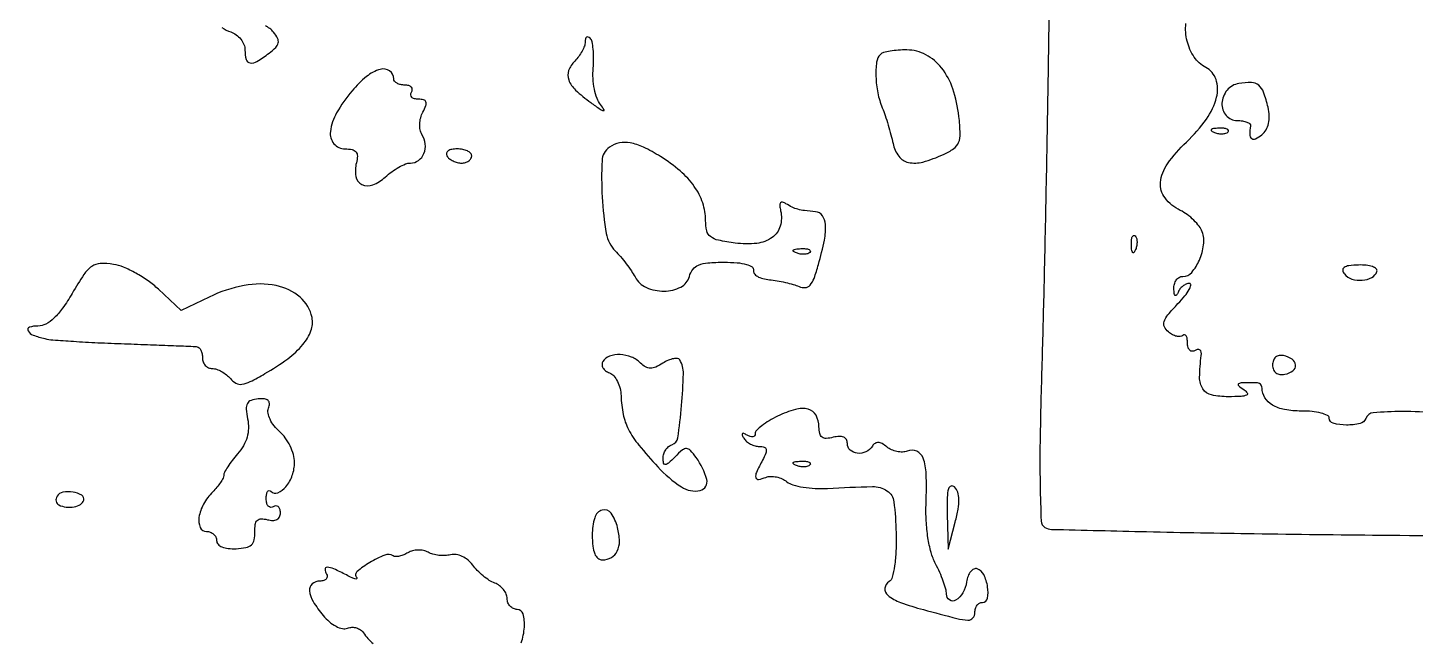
# Model space of a CAD drawing. Extents: x 0 to 5034, y 0 to 2560.
# Drawn here: x 3232.4 to 3428.1, y 1321.4 to 1408.1 of the extents above; entities that cross this region are included whole.
import ezdxf

# ---------------------------------------------------------------- set-up
doc = ezdxf.new("R2010")
doc.units = 0

msp = doc.modelspace()

# ---------------------------------------------------------------- linework, layer by layer
for points in [[(3378.146619, 1543.829236, -0.000583), (3377.559314, 1497, 0.000107), (3377.24905, 1474.007759, 0.000094), (3376.934617, 1449.990625, 0.000094), (3376.658916, 1428.307786, 0.000284), (3376.481828, 1413.5, -0.001191), (3376.305658, 1400.709766, -0.000821), (3376.047863, 1386.22588, -0.000828), (3375.753994, 1372.297511, -0.001694), (3375.468424, 1361.375335, 0.002717), (3375.210009, 1350.652391, 0.008899), (3375.203894, 1343.562292, 0.005719), (3375.348264, 1338.475446, 0.249335), (3375.871466, 1337.579439, 0.133052), (3376.807953, 1337.300975, 0.00036), (3390.23068, 1336.982099, 0.002153), (3405.411688, 1336.697789, 0.001337), (3423.228771, 1336.488521, -0.000106), (3444.982824, 1336.286604, -0.000053), (3472.504701, 1336.022412, -0.000053)], [(3259.749666, 1408.119979, 0.076645), (3261, 1407.5, -0.081113), (3261.764378, 1407.112489, -0.069591), (3262.4125, 1406.483985, -0.071315), (3262.850007, 1405.718828, -0.094537), (3263, 1404.932612, 0.066337), (3263.176135, 1403.610871, 0.303696), (3263.731081, 1403.127914, 0.171122), (3264.694822, 1403.33585, 0.024119), (3266.398385, 1404.500548, 0.032642), (3267.343823, 1405.318422, 0.146099), (3267.692547, 1405.953417, 0.175825), (3267.603179, 1406.606353, 0.052199), (3267.035078, 1407.457734, 0.049713), (3266.486754, 1407.99879, 0.06369), (3265.883542, 1408.37043, 0.077658)], [(3431.200309, 1353.715111, 0.024271), (3426.263007, 1353.931795, 0.019181), (3422.219044, 1353.757672, 0.295897), (3421.166667, 1352.946361, -0.259183), (3420.34923, 1352.222248, -0.057089), (3418.415965, 1352.021099, -0.06057), (3416.569448, 1352.265086, -0.342087), (3416, 1353, 0.293924), (3415.751017, 1353.38696, 0.044731), (3414.842336, 1353.70625, 0.038191), (3413.56932, 1353.927595, 0.023957), (3412.059017, 1354, -0.043063), (3409.699979, 1354.203551, -0.089766), (3407.973638, 1354.836057, -0.123386), (3406.91952, 1355.870088, -0.133045), (3406.515313, 1357.25, 0.098492), (3406.452273, 1357.536253, 0.095889), (3406.284186, 1357.779687, 0.095899), (3406.037421, 1357.942803, 0.098534), (3405.75, 1358, 0.004319), (3403.703478, 1357.982323, 0.12613), (3403.203704, 1357.844968, 0.528688), (3403.183494, 1357.589622, 0.02585), (3404, 1357, -0.110301), (3404.436834, 1356.556075, -0.457382), (3404.339425, 1356.241532, -0.091963), (3403.562969, 1356.060454, -0.010406), (3401.75, 1356.015313, -0.055403), (3399.397171, 1356.267099, -0.196486), (3398.17376, 1357.113686, -0.150446), (3397.70558, 1358.749311, -0.029146), (3397.948399, 1361.850352, 0.07693), (3397.94038, 1362.318197, 0.185919), (3397.765916, 1362.610349, 0.210354), (3397.459425, 1362.68866, 0.097575), (3397.066882, 1362.541335, -0.141626), (3396.656923, 1362.426907, -0.196457), (3396.309036, 1362.572828, -0.136378), (3396.076234, 1362.984586, -0.060949), (3396, 1363.60765, 0.03649), (3395.954787, 1364.226345, 0.101952), (3395.806715, 1364.633129, 0.238852), (3395.589327, 1364.766285, 0.219963), (3395.342009, 1364.675343, -0.175926), (3394.987187, 1364.509551, -0.081119), (3394.471669, 1364.547283, -0.065275), (3393.880125, 1364.773536, -0.049302), (3393.303136, 1365.163382, -0.109793), (3392.742103, 1365.88722, -0.193798), (3392.699074, 1366.630832, -0.094246), (3393.236596, 1367.585095, -0.015766), (3394.648218, 1369.154706, 0.019075), (3395.618409, 1370.247944, 0.042405), (3396.249202, 1371.164195, 0.086608), (3396.466163, 1371.767185, 0.46572), (3396.270425, 1372, 0.100123), (3395.810797, 1371.907029, 0.065488), (3395.342732, 1371.632812, 0.062216), (3394.937512, 1371.227904, 0.069608), (3394.662281, 1370.75, -0.051902), (3394.45138, 1370.351958, -0.449116), (3394.275306, 1370.327933, -0.185333), (3394.137165, 1370.583427, -0.021021), (3394.078947, 1371.25, -0.075333), (3394.149615, 1371.918621, -0.092397), (3394.416665, 1372.485938, -0.105876), (3394.834975, 1372.864535, -0.131918), (3395.339485, 1373, 0.21832), (3396.592278, 1373.574399, 0.075371), (3397.676921, 1375.302324, 0.069977), (3398.27227, 1377.450427, 0.118377), (3398.077514, 1379.29808, 0.077675), (3397.657197, 1380.075362, 0.037038), (3396.901762, 1380.928391, 0.03557), (3395.962328, 1381.721026, 0.042202), (3394.970049, 1382.323112, -0.112426), (3392.832257, 1384.069403, -0.1903), (3392.189302, 1386.257153, -0.133719), (3393.170406, 1388.894662, -0.04713), (3395.842725, 1391.965169, 0.047198), (3398.659849, 1395.202945, 0.092365), (3400.103256, 1398.288908, 0.143941), (3400.021431, 1400.796176, 0.196021), (3398.569712, 1402.5, -0.126729), (3396.949364, 1403.950376, -0.086305), (3395.944, 1406.223632, -0.086491), (3395.766384, 1408.697967, -0.128226)], [(3301.992269, 1321.277446, 0.063893), (3302.423639, 1323.513197, 0.078633), (3302.248906, 1325.367444, 0.342496), (3301.433779, 1326, -0.105973), (3300.886728, 1326.117262, -0.099322), (3300.421173, 1326.449844, -0.09617), (3300.109096, 1326.946793, -0.092511), (3300, 1327.531385, 0.10178), (3299.869549, 1328.165592, 0.067544), (3299.485938, 1328.804674, 0.064038), (3298.919013, 1329.351556, 0.070738), (3298.25, 1329.715531, -0.05425), (3297.481053, 1330.101705, -0.028199), (3296.612515, 1330.735226, -0.027672), (3295.784527, 1331.494152, -0.03761), (3295.133029, 1332.270189, 0.064388), (3294.47509, 1332.973905, 0.06378), (3293.657789, 1333.489753, 0.068709), (3292.800432, 1333.753489, 0.10463), (3292.025062, 1333.716805, -0.053766), (3291.253128, 1333.601442, -0.037609), (3290.373169, 1333.631602, -0.038019), (3289.52376, 1333.790951, -0.06227), (3288.846398, 1334.066084, 0.077228), (3288.192162, 1334.309397, 0.056228), (3287.417851, 1334.378936, 0.056184), (3286.646782, 1334.274188, 0.076726), (3286.002111, 1334.001305, -0.04079), (3285.41264, 1333.700359, -0.04596), (3284.804921, 1333.513268, -0.051443), (3284.267138, 1333.457136, -0.139591), (3283.901824, 1333.560676, 0.23776), (3282.727324, 1333.662787, 0.038748), (3280.612624, 1332.621405, 0.042139), (3278.812945, 1331.338567, 0.428243), (3278.765134, 1330.516078, -0.323095), (3278.78528, 1330.357223, -0.339141), (3278.642507, 1330.293808, -0.047881), (3278.11283, 1330.476203, -0.013018), (3277.315741, 1330.864545, 0.014309), (3275.547654, 1331.720316, 0.093796), (3274.593803, 1331.948804, 0.435627), (3274.302476, 1331.664269, 0.13305), (3274.5, 1331, -0.139169), (3274.607943, 1330.620352, -0.191142), (3274.478525, 1330.29375, -0.138808), (3274.110654, 1330.073267, -0.066118), (3273.559017, 1330, 0.182213), (3272.488968, 1329.596655, 0.241194), (3272.112139, 1328.64355, 0.113223), (3272.625936, 1327.105107, 0.036715), (3274.030925, 1325.142111, 0.042865), (3274.910103, 1324.253897, 0.05624), (3275.85619, 1323.617046, 0.067145), (3276.750089, 1323.294771, 0.145602), (3277.471209, 1323.350578, -0.084034), (3278.093562, 1323.475915, -0.077348), (3278.741643, 1323.395579, -0.079998), (3279.315481, 1323.127265, -0.10101), (3279.723553, 1322.708467, 0.082234), (3281.098642, 1321.18786, 0.084378)]]:
    msp.add_lwpolyline(points, format="xyb")
for points in [[(3311, 1406.095238, -0.087671), (3310.897912, 1405.517493, -0.036487), (3310.571856, 1404.79269, -0.034673), (3310.100242, 1404.04873, -0.03779), (3309.54249, 1403.399633, 0.107466), (3308.677227, 1402.05352, 0.183048), (3308.683712, 1400.733133, 0.114412), (3309.653666, 1399.299515, 0.030792), (3311.7925, 1397.546568, 0.005121), (3313.131398, 1396.601267, 0.097791), (3313.598053, 1396.39869, 0.673549), (3313.690524, 1396.533888, 0.023039), (3313.169072, 1397.246543, -0.084925), (3312.678804, 1398.126502, -0.035396), (3312.317591, 1399.441326, -0.033727), (3312.122256, 1400.93638, -0.037125), (3312.139376, 1402.396338, 0.020513), (3312.201927, 1403.787806, 0.025746), (3312.140531, 1405.077251, 0.025411), (3311.982241, 1406.125522, 0.14723), (3311.720304, 1406.61303, 0.107292), (3311.446177, 1406.789368, 0.250323), (3311.211589, 1406.758054, 0.179081), (3311.050903, 1406.519679, 0.059751)], [(3352.666667, 1404.333333, 0.165629), (3352.127875, 1403.237933, 0.040992), (3352.032697, 1401.21025, 0.040309), (3352.300382, 1398.90509, 0.047238), (3352.930792, 1396.797053, -0.015098), (3353.32982, 1395.71998, -0.008063), (3353.760966, 1394.366947, -0.008019), (3354.157068, 1392.970104, -0.012386), (3354.449844, 1391.75, 0.107305), (3355.257064, 1389.964173, 0.18172), (3356.618978, 1389.08553, 0.122574), (3358.660939, 1389.147805, 0.038296), (3361.559438, 1390.209036, 0.044975), (3363.017206, 1391.038702, 0.145532), (3363.705452, 1391.899511, 0.106409), (3363.926334, 1393.160528, 0.018408), (3363.742707, 1395.590342, 0.052769), (3362.886474, 1399.461434, 0.085214), (3361.292859, 1402.426701, 0.1046), (3359.080613, 1404.287016, 0.120722), (3356.416667, 1404.968575, 0.020089), (3355.187319, 1404.931706, 0.024417), (3354.043229, 1404.794936, 0.024098), (3353.110488, 1404.590278, 0.131047)], [(3278.107146, 1399.182306, 0.042697), (3275.938819, 1396.090166, 0.101786), (3275.051567, 1393.442466, 0.206109), (3275.554091, 1391.733911, 0.223151), (3277.116631, 1391, -0.04787), (3278.126177, 1390.903125, -0.175433), (3278.668948, 1390.578757, -0.183853), (3278.863625, 1389.99356, -0.053372), (3278.719866, 1389.036768, 0.109704), (3278.648611, 1387.124418, 0.236509), (3279.512463, 1385.978053, 0.212435), (3281.04118, 1385.913972, 0.093589), (3282.788953, 1387.018007, -0.030259), (3283.708881, 1387.776522, -0.030332), (3284.712923, 1388.417789, -0.031822), (3285.654602, 1388.865854, -0.09541), (3286.351198, 1389, 0.158236), (3287.488845, 1389.369281, 0.140955), (3288.256296, 1390.352048, 0.124406), (3288.439774, 1391.698991, 0.110805), (3287.977255, 1393.036802, -0.092815), (3287.724609, 1393.691139, -0.056002), (3287.665044, 1394.52293, -0.053141), (3287.794699, 1395.401106, -0.059729), (3288.104959, 1396.196118, 0.030644), (3288.520412, 1397.101689, 0.177908), (3288.529057, 1397.618512, 0.252896), (3288.210027, 1397.909806, 0.061221), (3287.476167, 1398, -0.064359), (3286.910814, 1398.073073, -0.135922), (3286.53181, 1398.29375, -0.191469), (3286.395592, 1398.6205, -0.143522), (3286.5, 1399, 0.139169), (3286.607943, 1399.379648, 0.191142), (3286.478525, 1399.70625, 0.138808), (3286.110654, 1399.926733, 0.066118), (3285.559017, 1400, -0.055333), (3284.962643, 1400.066201, -0.074909), (3284.457961, 1400.262322, -0.094345), (3284.119439, 1400.552301, -0.170202), (3284, 1400.893011, 0.248053), (3283.405608, 1402.017405, 0.223816), (3282.095975, 1402.225851, 0.101219), (3280.147915, 1401.201032, 0.046999)], [(3403.25, 1400.2315, 0.17994), (3401.585627, 1399.280056, 0.163345), (3400.864233, 1397.428827, 0.190411), (3401.447665, 1395.717497, 0.219925), (3403, 1395, -0.035886), (3403.757702, 1394.945548, -0.059023), (3404.377714, 1394.779687, -0.083952), (3404.776963, 1394.536654, -0.258827), (3404.881579, 1394.25, 0.03921), (3404.785722, 1393.027043, 0.230712), (3405.059813, 1392.464878, 0.291724), (3405.609351, 1392.411979, 0.055305), (3406.490334, 1392.991978, 0.085186), (3407.094846, 1393.697979, 0.0794), (3407.447687, 1394.582193, 0.068891), (3407.536513, 1395.641617, 0.04426), (3407.361226, 1396.864422, 0.026879), (3406.74127, 1398.983741, 0.137418), (3406.04387, 1399.978483, 0.1683), (3405.011516, 1400.358532, 0.04566)], [(3399.8125, 1393.316886, 0.051402), (3400.359369, 1393.160852, 0.05415), (3400.916927, 1393.123424, 0.060344), (3401.402231, 1393.202593, 0.126455), (3401.729167, 1393.395833, 0.296942), (3401.77538, 1393.614691, 0.208169), (3401.592839, 1393.799335, 0.077125), (3401.112848, 1393.910055, 0.028489), (3400.416667, 1393.921053, 0.018894), (3399.670344, 1393.862007, 0.168741), (3399.37858, 1393.720685, 0.470617), (3399.395823, 1393.538436, 0.054073)], [(3291.5, 1390, 0.08825), (3291.842344, 1389.617164, 0.053305), (3292.359775, 1389.29375, 0.051278), (3292.961978, 1389.074167, 0.061875), (3293.559017, 1389, 0.067639), (3294.109818, 1389.074854, 0.08433), (3294.576711, 1389.29375, 0.09965), (3294.888931, 1389.61866, 0.142666), (3295, 1390, 0.195654), (3294.844577, 1390.381985, 0.086673), (3294.395164, 1390.70625, 0.066561), (3293.729059, 1390.926392, 0.0466), (3292.940983, 1391, 0.047867), (3292.195401, 1390.928459, 0.104212), (3291.66835, 1390.70625, 0.181468), (3291.441401, 1390.378123, 0.202618)], [(3314.435456, 1391.234687, 0.234274), (3313.383098, 1389.337628, 0.025573), (3313.408355, 1384.198366, 0.028222), (3313.989837, 1379.050492, 0.155363), (3315.256548, 1376.600471, -0.020738), (3316.004202, 1375.788141, -0.013606), (3316.799272, 1374.795402, -0.013696), (3317.521906, 1373.784634, -0.025479), (3318.041732, 1372.922023, 0.16757), (3319.641542, 1371.43956, 0.106768), (3322.151441, 1370.924082, 0.115556), (3324.501875, 1371.499921, 0.214362), (3325.710251, 1373, -0.099573), (3326.197458, 1373.997696, -0.133527), (3326.993554, 1374.606103, -0.078731), (3328.318925, 1374.916334, -0.0182), (3330.616631, 1375, -0.019329), (3332.440856, 1374.929454, -0.047146), (3333.764881, 1374.700092, -0.078355), (3334.559217, 1374.343321, -0.312331), (3334.75, 1373.874939, 0.219846), (3334.847054, 1373.428678, 0.096295), (3335.307813, 1373.014806, 0.068942), (3336.060953, 1372.694448, 0.043897), (3337, 1372.526699, -0.019438), (3338.080165, 1372.387779, -0.01447), (3339.259357, 1372.153998, -0.014678), (3340.359965, 1371.868259, -0.031878), (3341.180788, 1371.57133, 0.123442), (3342.060136, 1371.424732, 0.193729), (3342.736668, 1371.76259, 0.095389), (3343.307979, 1372.72721, 0.018415), (3343.925211, 1374.66957, 0.016719), (3344.761613, 1378.125975, 0.065333), (3344.922654, 1380.312838, 0.141791), (3344.480626, 1381.567718, 0.220282), (3343.5, 1382.125, -0.009932), (3341.966184, 1382.283551, -0.036312), (3341.007808, 1382.473296, -0.04754), (3340.22518, 1382.770616, -0.027166), (3339.343259, 1383.266693, 0.080304), (3338.872622, 1383.469257, 0.303573), (3338.585601, 1383.366665, 0.182716), (3338.475934, 1382.980349, 0.035465), (3338.590391, 1382.25138, -0.127955), (3338.530125, 1380.090668, -0.169168), (3337.398212, 1378.496991, -0.127742), (3335.215976, 1377.665727, -0.06087), (3332.19064, 1377.701255, -0.017479), (3329.803152, 1378.106874, -0.113003), (3328.699078, 1378.610946, -0.174687), (3328.166631, 1379.438774, -0.056481), (3328, 1380.909163, 0.081898), (3327.593442, 1383.374611, 0.072226), (3326.409884, 1385.69848, 0.061863), (3324.423712, 1387.878808, 0.038725), (3321.632711, 1389.91798, 0.025151), (3319.220112, 1391.24629, 0.068116), (3317.367827, 1391.853889, 0.09715), (3315.833189, 1391.834325, 0.099739)], [(3388.683114, 1376.8125, -0.054073), (3388.461564, 1376.395823, -0.470617), (3388.279315, 1376.37858, -0.168741), (3388.137993, 1376.670344, -0.018894), (3388.078947, 1377.416667, -0.028489), (3388.089945, 1378.112848, -0.077125), (3388.200665, 1378.592839, -0.208169), (3388.385309, 1378.77538, -0.296942), (3388.604167, 1378.729167, -0.126455), (3388.797407, 1378.402231, -0.060344), (3388.876576, 1377.916927, -0.05415), (3388.839148, 1377.359369, -0.051402)], [(3342.729167, 1376.395833, -0.126455), (3342.402231, 1376.202593, -0.060344), (3341.916927, 1376.123424, -0.05415), (3341.359369, 1376.160852, -0.051402), (3340.8125, 1376.316886, -0.054073), (3340.395823, 1376.538436, -0.470617), (3340.37858, 1376.720685, -0.168741), (3340.670344, 1376.862007, -0.018894), (3341.416667, 1376.921053, -0.028489), (3342.112848, 1376.910055, -0.077125), (3342.592839, 1376.799335, -0.208169), (3342.77538, 1376.614691, -0.296942)], [(3238.614636, 1370.605399, -0.02116), (3237.272276, 1368.522175, -0.048488), (3236.054084, 1367.109531, -0.067973), (3234.907445, 1366.279566, -0.123319), (3233.791179, 1366, 0.072625), (3232.591134, 1365.824768, 0.478812), (3232.392615, 1365.338635, 0.177829), (3233.108189, 1364.71933, 0.034129), (3234.778944, 1364.214937, 0.037036), (3235.8984, 1364.044687, 0.003191), (3238.785065, 1363.840822, 0.004195), (3242.236042, 1363.648287, 0.003242), (3246, 1363.49441, -0.000569), (3249.694738, 1363.363146, -0.000845), (3252.929688, 1363.239054, -0.000361), (3255.696806, 1363.126217, -0.017471), (3256.25, 1363.083862, -0.178158), (3256.536845, 1362.940324, -0.07815), (3256.779687, 1362.58401, -0.063046), (3256.944604, 1362.080156, -0.047634), (3257, 1361.5, 0.090674), (3257.104712, 1360.927343, 0.09558), (3257.404657, 1360.440625, 0.099644), (3257.85199, 1360.114952, 0.108083), (3258.377555, 1360, -0.08343), (3258.991183, 1359.896893, -0.043919), (3259.698798, 1359.580271, -0.042097), (3260.38545, 1359.117873, -0.05036), (3260.940962, 1358.571136, 0.097348), (3261.731401, 1357.926708, 0.159767), (3262.573974, 1357.77943, 0.08191), (3263.737421, 1358.148608, 0.013525), (3265.813407, 1359.276712, 0.026971), (3269.036126, 1361.382352, 0.059786), (3271.176095, 1363.384354, 0.084903), (3272.304535, 1365.310885, 0.138556), (3272.464405, 1367.184831, 0.170782), (3270.775384, 1370.077108, 0.127196), (3267.423041, 1371.700234, 0.096856), (3262.884206, 1371.721869, 0.065526), (3257.957367, 1370.09349), (3254.011347, 1368.186981), (3250.796231, 1371.190349, 0.034484), (3249.335455, 1372.377478, 0.027061), (3247.605011, 1373.460861, 0.027759), (3245.877751, 1374.294707, 0.058411), (3244.447347, 1374.702257, 0.049982), (3242.590556, 1374.815653, 0.144351), (3241.381875, 1374.407572, 0.093313), (3240.287349, 1373.284168, 0.014051)], [(3418.132204, 1373.344896, 0.144585), (3419.195124, 1372.629081, 0.095694), (3420.667116, 1372.459511, 0.102664), (3422.012084, 1372.847319, 0.193282), (3422.731894, 1373.695681, 0.299563), (3422.630574, 1374.075998, 0.098219), (3422.106385, 1374.3849, 0.060715), (3421.230529, 1374.576552, 0.032729), (3420.124619, 1374.608307, 0.020636), (3418.771545, 1374.502561, 0.11193), (3418.082527, 1374.257128, 0.293149), (3417.902295, 1373.869629, 0.139895)], [(3313.495635, 1360.992937, 0.148943), (3313.382065, 1360.562314, 0.123594), (3313.515309, 1360.105471, 0.099723), (3313.885502, 1359.690575, 0.069381), (3314.436618, 1359.385948, -0.123032), (3315.040411, 1358.962829, -0.062096), (3315.561403, 1358.185866, -0.055995), (3315.927204, 1357.198429, -0.054133), (3316.070285, 1356.143011, 0.04374), (3316.369171, 1353.532805, 0.069159), (3317.118169, 1351.412257, 0.052223), (3318.578815, 1349.192435, 0.015414), (3321.258315, 1346.119784, 0.058009), (3324.57816, 1343.283975, 0.209558), (3327.253206, 1342.802992, 0.422545), (3328.163017, 1344.334707, 0.092204), (3326.682326, 1347.419768, 0.024743), (3325.846542, 1348.451516, 0.202864), (3325.310463, 1348.704006, 0.187701), (3324.731568, 1348.504941, 0.02078), (3323.682326, 1347.539469, -0.011952), (3322.746008, 1346.646875, -0.156932), (3322.315261, 1346.451268, -0.39079), (3322.070162, 1346.630026, -0.048932), (3322, 1347.345238, -0.07716), (3322.093119, 1347.945063, -0.067807), (3322.36523, 1348.517949, -0.07034), (3322.768096, 1348.977939, -0.097635), (3323.243337, 1349.247779, 0.283275), (3324.073978, 1350.240058, 0.013313), (3324.611372, 1354.763423, 0.017427), (3324.86674, 1359.256513, 0.141329), (3324.344253, 1361.229521, 0.240009), (3324.037269, 1361.421991, 0.071885), (3323.46909, 1361.39093, 0.054493), (3322.749184, 1361.162689, 0.035603), (3321.978599, 1360.754562, -0.034824), (3320.957859, 1360.21191, -0.106778), (3320.195417, 1360.052383, -0.130729), (3319.526811, 1360.234893, -0.064825), (3318.824959, 1360.775041, 0.102747), (3317.538923, 1361.618756, 0.083942), (3315.925819, 1361.959804, 0.092866), (3314.436202, 1361.743293, 0.173635)], [(3408, 1360.5, 0.090288), (3408.120561, 1359.837793, 0.143006), (3408.464524, 1359.379901, 0.134068), (3409.019642, 1359.160813, 0.075042), (3409.75, 1359.190371, 0.110048), (3410.882382, 1359.681821, 0.259838), (3411.256394, 1360.489471, 0.231347), (3410.774796, 1361.312476, 0.095633), (3409.552821, 1361.823324, 0.097115), (3408.936825, 1361.830508, 0.131707), (3408.436667, 1361.592675, 0.128059), (3408.113232, 1361.130198, 0.089125)], [(3263.373602, 1352.881991, -0.055555), (3263.48821, 1351.558793, -0.063936), (3263.296053, 1350.306825, -0.061756), (3262.785089, 1349.109479, -0.046971), (3261.954817, 1347.947904, 0.015691), (3261.206315, 1347.028089, 0.019666), (3260.574228, 1346.128249, 0.0182), (3260.109499, 1345.347029, 0.125718), (3260, 1344.918419, -0.120751), (3259.902527, 1344.520691, -0.026911), (3259.54349, 1343.914169, -0.026442), (3259.040814, 1343.240663, -0.022844), (3258.445924, 1342.588781, 0.070934), (3257.162578, 1340.878604, 0.086333), (3256.514783, 1338.986747, 0.14021), (3256.686003, 1337.577954, 0.301478), (3257.557418, 1337, -0.087698), (3258.10823, 1336.902641, -0.094537), (3258.576241, 1336.623112, -0.100094), (3258.889309, 1336.206427, -0.111668), (3259, 1335.716978, 0.191692), (3259.201435, 1335.210871, 0.104935), (3259.759252, 1334.825868, 0.072368), (3260.634316, 1334.601935, 0.038927), (3261.75, 1334.570433, 0.037128), (3263.128759, 1334.742013, 0.132411), (3263.918059, 1335.13437, 0.160432), (3264.317953, 1335.819968, 0.062381), (3264.412638, 1336.927555, -0.04137), (3264.458768, 1337.990468, -0.167066), (3264.741159, 1338.564557, -0.199985), (3265.279371, 1338.78442, -0.062288), (3266.162638, 1338.66772, 0.058407), (3266.940343, 1338.558841, 0.129335), (3267.518513, 1338.697163, 0.162666), (3267.872069, 1339.071978, 0.108855), (3268, 1339.652637, 0.071334), (3267.92614, 1340.167711, 0.146786), (3267.70625, 1340.506026, 0.189273), (3267.380068, 1340.61733, 0.127763), (3267, 1340.5, -0.160037), (3266.621002, 1340.408781, -0.191086), (3266.29375, 1340.570433, -0.125741), (3266.07247, 1340.991151, -0.058574), (3266, 1341.60765, -0.03649), (3266.045213, 1342.226345, -0.101952), (3266.193285, 1342.633129, -0.238852), (3266.410673, 1342.766285, -0.219963), (3266.657991, 1342.675343, 0.300637), (3267.634045, 1342.47615, 0.12609), (3268.765995, 1343.307772, 0.085781), (3269.682236, 1344.926093, 0.08622), (3270, 1346.755149, 0.070207), (3269.845413, 1347.850654, 0.043289), (3269.377696, 1349.067741, 0.042599), (3268.692369, 1350.214779, 0.058225), (3267.881519, 1351.102758, -0.049), (3267.112798, 1351.914111, -0.055001), (3266.550313, 1352.830292, -0.062689), (3266.263355, 1353.709434, -0.14008), (3266.324642, 1354.40362, 0.087256), (3266.450135, 1355.048022, 0.217931), (3266.26296, 1355.477631, 0.158886), (3265.751413, 1355.703393, 0.043946), (3264.861907, 1355.714645, 0.06314), (3263.858767, 1355.509943, 0.192221), (3263.339778, 1355.06636, 0.14156), (3263.178931, 1354.283009, 0.029674)], [(3338.161943, 1353.281569, 0.022317), (3336.951013, 1352.626863, 0.030507), (3335.928821, 1351.925639, 0.031056), (3335.187696, 1351.26989, 0.19864), (3335, 1350.81608, -0.157801), (3334.9045, 1350.521017, -0.191274), (3334.660863, 1350.36596, -0.127052), (3334.28787, 1350.389848, -0.059286), (3333.845492, 1350.595492, 0.029004), (3333.386848, 1350.843426, 0.315645), (3333.190983, 1350.809017, 0.315645), (3333.156574, 1350.613152, 0.029004), (3333.404508, 1350.154508, 0.07981), (3333.786454, 1349.712703, 0.053413), (3334.34206, 1349.339137, 0.052545), (3334.976631, 1349.085524, 0.068914), (3335.594201, 1349, -0.073673), (3336.265805, 1348.900502, -0.269366), (3336.548085, 1348.597735, -0.155527), (3336.501845, 1348.05135, -0.024601), (3336.035184, 1347.065741, 0.013081), (3335.168797, 1345.339833, 0.159768), (3335.079886, 1344.615989, 0.40555), (3335.455867, 1344.355665, 0.050403), (3336.512735, 1344.64326, -0.087124), (3337.198195, 1344.776936, -0.056277), (3338.005369, 1344.701123, -0.054583), (3338.805014, 1344.440433, -0.067232), (3339.469777, 1344.025083, 0.103054), (3340.310426, 1343.579557, 0.029807), (3341.750875, 1343.253869, 0.028608), (3343.457638, 1343.073018, 0.027018), (3345.207042, 1343.08291, -0.009475), (3351.546022, 1343.341219, -0.150326), (3353.595802, 1342.759244, -0.223013), (3354.569847, 1341.19484, -0.023866), (3354.878392, 1336.814645, -0.015231), (3354.858311, 1334.259153, -0.026377), (3354.665236, 1332.144662, -0.027762), (3354.343778, 1330.553212, -0.192943), (3353.880991, 1329.926448, 0.234852), (3353.301678, 1328.993914, 0.250317), (3353.714193, 1328.007288, 0.084087), (3355.522971, 1326.980164, 0.021726), (3358.733002, 1325.96878, 0.002855), (3363.454191, 1324.732691, 0.049559), (3365.025072, 1324.493151, 0.236745), (3365.713181, 1324.794392, 0.175061), (3366, 1325.588484, -0.074169), (3366.080445, 1326.127816, -0.088303), (3366.314181, 1326.585367, -0.100633), (3366.661677, 1326.891238, -0.131039), (3367.069551, 1327, 0.359162), (3367.765354, 1327.573835, 0.087034), (3367.794119, 1329.179578, 0.072527), (3367.257775, 1330.910254, 0.204682), (3366.327103, 1331.729304, 0.19162), (3365.854869, 1331.700583, 0.112557), (3365.402658, 1331.347031, 0.081856), (3365.038626, 1330.710813, 0.052718), (3364.827103, 1329.88596, -0.093011), (3364.297475, 1328.345627, -0.127868), (3363.281544, 1327.300051, -0.299705), (3362.426484, 1327.331659, -0.241236), (3361.993839, 1328.166667, 0.06838), (3361.893959, 1328.869491, 0.0171), (3361.537409, 1329.975289, 0.017148), (3361.038239, 1331.223602, 0.016495), (3360.448687, 1332.451339, -0.053076), (3359.820343, 1334.049452, -0.028585), (3359.375712, 1336.12123, -0.025956), (3359.131421, 1338.499667, -0.021634), (3359.11315, 1341.040691, 0.016391), (3359.126538, 1345.108565, 0.080051), (3358.694872, 1347.362197, 0.206458), (3357.794239, 1348.317007, 0.1959), (3356.45524, 1348.34445, -0.086312), (3355.785409, 1348.212701, -0.056283), (3354.998756, 1348.284035, -0.054711), (3354.221051, 1348.535038, -0.067909), (3353.576293, 1348.936683, 0.043562), (3352.910512, 1349.397716, 0.116515), (3352.360531, 1349.559804, 0.161016), (3351.906606, 1349.436776, 0.10874), (3351.530011, 1349.048558, -0.145581), (3350.628539, 1348.244911, -0.135821), (3349.408222, 1348.03673, -0.162204), (3348.402239, 1348.48915, -0.209632), (3348, 1349.40638, 0.121219), (3347.861786, 1349.968104, 0.169691), (3347.487449, 1350.318305, 0.120594), (3346.863891, 1350.429127, 0.047946), (3346, 1350.289749, -0.049945), (3345.029676, 1350.137167, -0.175616), (3344.433738, 1350.315991, -0.18118), (3344.101949, 1350.830095, -0.053713), (3344, 1351.77638, 0.126273), (3343.584507, 1353.39536, 0.206887), (3342.484178, 1354.24994, 0.132237), (3340.665896, 1354.230629, 0.044392)], [(3342.729167, 1346.395833, -0.126455), (3342.402231, 1346.202593, -0.060344), (3341.916927, 1346.123424, -0.05415), (3341.359369, 1346.160852, -0.051402), (3340.8125, 1346.316886, -0.054073), (3340.395823, 1346.538436, -0.470617), (3340.37858, 1346.720685, -0.168741), (3340.670344, 1346.862007, -0.018894), (3341.416667, 1346.921053, -0.028489), (3342.112848, 1346.910055, -0.077125), (3342.592839, 1346.799335, -0.208169), (3342.77538, 1346.614691, -0.296942)], [(3362.103352, 1339.45), (3362.206705, 1334.5), (3363.221944, 1338.331408, 0.019827), (3363.631512, 1340.168328, 0.050193), (3363.739943, 1341.530656, 0.072845), (3363.570068, 1342.542665, 0.11897), (3363.118592, 1343.281408, 0.272214), (3362.630661, 1343.408, 0.264436), (3362.273099, 1343.043698, 0.059969), (3362.101644, 1341.820216, 0.010078)], [(3236.487659, 1341.980032, 0.086456), (3236.347192, 1341.629461, 0.102024), (3236.345313, 1341.272696, 0.11056), (3236.481778, 1340.965717, 0.11748), (3236.733688, 1340.754232, 0.085984), (3237.764165, 1340.443417, 0.076224), (3238.8851, 1340.477903, 0.087776), (3239.803236, 1340.82141, 0.194412), (3240.25, 1341.404671, 0.34024), (3239.96037, 1342.116771, 0.094491), (3238.74709, 1342.546191, 0.079865), (3237.313066, 1342.535234, 0.215807)], [(3312, 1336.5, 0.026079), (3312.081944, 1334.929992, 0.071689), (3312.352927, 1333.857224, 0.120165), (3312.809008, 1333.231359, 0.177291), (3313.440983, 1333, 0.126757), (3314.712926, 1333.32772, 0.158422), (3315.541571, 1334.213248, 0.117454), (3315.839323, 1335.651385, 0.054109), (3315.575091, 1337.556835, 0.087906), (3314.666714, 1339.584051, 0.326291), (3313.424567, 1340.028164, 0.255339), (3312.349273, 1338.948515, 0.070964)]]:
    msp.add_lwpolyline(points, format="xyb", close=True)

doc.saveas('drawing.dxf')
